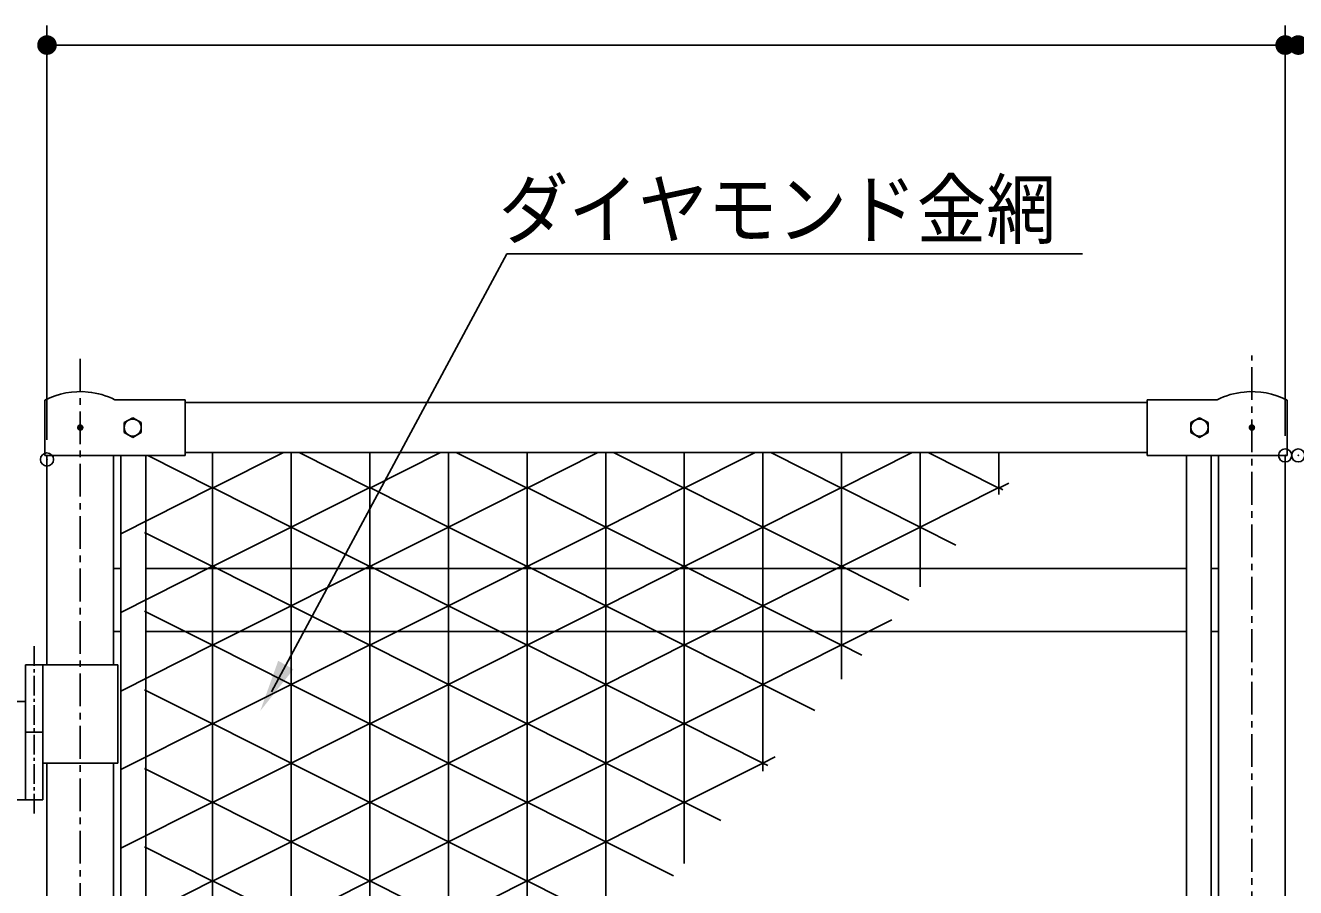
# Model space of a CAD drawing. Units: millimetres, scale not verified. Extents: x -4425 to 4425, y -3150 to 3150.
# Drawn here: x 739 to 1708, y 920 to 1578 of the extents above; entities that cross this region are included whole.
import ezdxf
from ezdxf.enums import TextEntityAlignment as Align

# ---------------------------------------------------------------- set-up
doc = ezdxf.new("R2010")
doc.units = ezdxf.units.MM
doc.header["$LTSCALE"] = 20
doc.header["$PDMODE"] = 32
doc.header["$PDSIZE"] = 10
doc.linetypes.add('USER1', pattern=[2, 1.25, -0.25, 0.25, -0.25])
doc.linetypes.add('USER3', pattern=[1.125, 0.75, -0.125, 0.125, -0.125])
for name, color, linetype, lineweight in [('0-0_BUHIN', 7, 'Continuous', 25), ('0-2_KOUZOU', 7, 'Continuous', 25), ('0-3_SUNPOU', 1, 'Continuous', 25), ('0-C_AMI-HATCH', 6, 'Continuous', 25)]:
    doc.layers.add(name, color=color, linetype=linetype, lineweight=lineweight)
doc.layers.add('0-7_DEFPOINTS', color=7, linetype='Continuous')
doc.styles.add('ＭＳ ゴシック', font='')
doc.styles.get('ＭＳ ゴシック').set_extended_font_data('MS Gothic')

# ---------------------------------------------------------------- blocks, each defined once
blk = doc.blocks.new('M1')
at = {"layer": '0-3_SUNPOU'}
blk.add_line((-5, 0), (-38.58, 0), dxfattribs=at)
for points in [[(0, 0), (-5, 0), (-4.96, 0.63)], [(0, 0), (-4.96, -0.63), (-5, 0)], [(0, 0), (-4.96, 0.63), (-4.84, 1.24)], [(0, 0), (-4.84, -1.24), (-4.96, -0.63)], [(0, 0), (-4.84, 1.24), (-4.65, 1.84)], [(0, 0), (-4.65, -1.84), (-4.84, -1.24)], [(0, 0), (-4.65, 1.84), (-4.38, 2.41)], [(0, 0), (-4.38, -2.41), (-4.65, -1.84)], [(0, 0), (-4.38, 2.41), (-4.05, 2.94)], [(0, 0), (-4.05, -2.94), (-4.38, -2.41)], [(0, 0), (-4.05, 2.94), (-3.64, 3.42)], [(0, 0), (-3.64, -3.42), (-4.05, -2.94)], [(0, 0), (-3.64, 3.42), (-3.19, 3.85)], [(0, 0), (-3.19, -3.85), (-3.64, -3.42)], [(0, 0), (-3.19, 3.85), (-2.68, 4.22)], [(0, 0), (-2.68, -4.22), (-3.19, -3.85)], [(0, 0), (-2.68, 4.22), (-2.13, 4.52)], [(0, 0), (-2.13, -4.52), (-2.68, -4.22)], [(0, 0), (-2.13, 4.52), (-1.55, 4.76)], [(0, 0), (-1.55, -4.76), (-2.13, -4.52)], [(0, 0), (-1.55, 4.76), (-0.94, 4.91)], [(0, 0), (-0.94, -4.91), (-1.55, -4.76)], [(0, 0), (-0.94, 4.91), (-0.31, 4.99)], [(0, 0), (-0.31, -4.99), (-0.94, -4.91)], [(0, 0), (-0.31, 4.99), (0.31, 4.99)], [(0, 0), (0.31, -4.99), (-0.31, -4.99)], [(0, 0), (0.31, 4.99), (0.94, 4.91)], [(0, 0), (0.94, 4.91), (1.55, 4.76)], [(0, 0), (1.55, 4.76), (2.13, 4.52)], [(0, 0), (2.13, 4.52), (2.68, 4.22)], [(0, 0), (2.68, 4.22), (3.19, 3.85)], [(0, 0), (3.19, 3.85), (3.64, 3.42)], [(0, 0), (3.64, 3.42), (4.05, 2.94)], [(0, 0), (4.05, 2.94), (4.38, 2.41)], [(0, 0), (4.38, 2.41), (4.65, 1.84)], [(0, 0), (4.65, 1.84), (4.84, 1.24)], [(0, 0), (4.84, 1.24), (4.96, 0.63)], [(0, 0), (4.96, 0.63), (5, 0)], [(0, 0), (0.94, -4.91), (0.31, -4.99)], [(0, 0), (1.55, -4.76), (0.94, -4.91)], [(0, 0), (2.13, -4.52), (1.55, -4.76)], [(0, 0), (2.68, -4.22), (2.13, -4.52)], [(0, 0), (3.19, -3.85), (2.68, -4.22)], [(0, 0), (3.64, -3.42), (3.19, -3.85)], [(0, 0), (4.05, -2.94), (3.64, -3.42)], [(0, 0), (4.38, -2.41), (4.05, -2.94)], [(0, 0), (4.65, -1.84), (4.38, -2.41)], [(0, 0), (4.84, -1.24), (4.65, -1.84)], [(0, 0), (4.96, -0.63), (4.84, -1.24)], [(0, 0), (5, 0), (4.96, -0.63)]]:
    blk.add_solid(points, dxfattribs=at)

msp = doc.modelspace()

# ---------------------------------------------------------------- linework, layer by layer
at = {"layer": '0-0_BUHIN', "color": 1, "linetype": 'USER1'}
for p, q in [((780.83, -181.83), (780.83, 1325.68)), ((1675.03, -348.09), (1675.03, 1325.68))]:
    msp.add_line(p, q, dxfattribs=at)
at = {"layer": '0-0_BUHIN'}
for p, q in [((753.83, 1291.8), (753.83, 1249.55)), ((860.83, 1292.05), (807.33, 1292.05)), ((860.83, 1292.05), (860.83, 1249.55)), ((1595.03, 1292.05), (1648.53, 1292.05)), ((1595.03, 1292.05), (1595.03, 1249.55)), ((1702.03, 1291.8), (1702.03, 1249.55)), ((860.83, 1249.55), (753.83, 1249.55)), ((1595.03, 1249.55), (1702.03, 1249.55)), ((809.38, 1089.8), (738.98, 1089.8)), ((738.98, 986.8), (738.98, 1089.8)), ((752.28, 1089.8), (752.28, 986.8)), ((809.38, 1089.8), (809.38, 1014.8)), ((738.98, 1061.8), (672.38, 1061.8)), ((752.28, 1038.3), (738.98, 1038.3)), ((809.38, 1014.8), (752.28, 1014.8)), ((672.38, 986.8), (752.28, 986.8))]:
    msp.add_line(p, q, dxfattribs=at)
at = {"layer": '0-0_BUHIN', "color": 1, "linetype": 'USER3'}
msp.add_line((745.63, 1103.94), (745.63, 975.23), dxfattribs=at)
at = {"layer": '0-0_BUHIN'}
for centre, start, end in [((780.83, 1238.22), 84.26077, 116.74368), ((780.83, 1238.22), 63.78973, 84.26077), ((1675.03, 1238.22), 95.73923, 116.21027), ((1675.03, 1238.22), 63.25632, 95.73923)]:
    msp.add_arc(centre, 60, start, end, dxfattribs=at)
for points in [[(778.33, 1270.8), (778.64, 1272), (780.83, 1270.8)], [(778.33, 1270.8), (778.5, 1271.72), (778.64, 1272)], [(778.33, 1270.8), (778.41, 1271.42), (778.5, 1271.72)], [(778.33, 1270.8), (778.35, 1271.11), (778.41, 1271.42)], [(782.85, 1269.33), (778.33, 1270.8), (780.83, 1270.8)], [(782.65, 1269.09), (778.33, 1270.8), (782.85, 1269.33)], [(782.42, 1268.87), (778.33, 1270.8), (782.65, 1269.09)], [(782.17, 1268.69), (778.33, 1270.8), (782.42, 1268.87)], [(781.89, 1268.54), (778.33, 1270.8), (782.17, 1268.69)], [(781.89, 1268.54), (778.35, 1270.48), (778.33, 1270.8)], [(781.6, 1268.42), (778.35, 1270.48), (781.89, 1268.54)], [(781.6, 1268.42), (778.41, 1270.18), (778.35, 1270.48)], [(781.3, 1268.34), (778.41, 1270.18), (781.6, 1268.42)], [(781.3, 1268.34), (778.5, 1269.88), (778.41, 1270.18)], [(780.83, 1270.8), (778.64, 1272), (778.8, 1272.27)], [(780.83, 1270.8), (778.8, 1272.27), (779, 1272.51)], [(780.83, 1270.8), (779, 1272.51), (779.23, 1272.72)], [(780.83, 1270.8), (779.23, 1272.72), (779.49, 1272.91)], [(783.33, 1270.8), (779.49, 1272.91), (779.76, 1273.06)], [(780.83, 1270.8), (779.49, 1272.91), (783.33, 1270.8)], [(783.31, 1271.11), (779.76, 1273.06), (780.05, 1273.18)], [(783.33, 1270.8), (779.76, 1273.06), (783.31, 1271.11)], [(783.25, 1271.42), (780.05, 1273.18), (780.36, 1273.25)], [(783.31, 1271.11), (780.05, 1273.18), (783.25, 1271.42)], [(783.15, 1271.72), (780.36, 1273.25), (780.67, 1273.29)], [(783.25, 1271.42), (780.36, 1273.25), (783.15, 1271.72)], [(783.02, 1272), (780.67, 1273.29), (780.98, 1273.29)], [(783.15, 1271.72), (780.67, 1273.29), (783.02, 1272)], [(783.31, 1270.48), (780.83, 1270.8), (783.33, 1270.8)], [(783.25, 1270.18), (780.83, 1270.8), (783.31, 1270.48)], [(783.15, 1269.88), (780.83, 1270.8), (783.25, 1270.18)], [(783.02, 1269.59), (780.83, 1270.8), (783.15, 1269.88)], [(782.85, 1269.33), (780.83, 1270.8), (783.02, 1269.59)], [(782.85, 1272.27), (780.98, 1273.29), (781.3, 1273.25)], [(783.02, 1272), (780.98, 1273.29), (782.85, 1272.27)], [(782.65, 1272.51), (781.3, 1273.25), (781.6, 1273.18)], [(782.85, 1272.27), (781.3, 1273.25), (782.65, 1272.51)], [(782.42, 1272.72), (781.6, 1273.18), (781.89, 1273.06)], [(782.65, 1272.51), (781.6, 1273.18), (782.42, 1272.72)], [(782.42, 1272.72), (781.89, 1273.06), (782.17, 1272.91)], [(1672.53, 1270.8), (1673.43, 1272.72), (1675.03, 1270.8)], [(1672.53, 1270.8), (1673.2, 1272.51), (1673.43, 1272.72)], [(1672.53, 1270.8), (1673, 1272.27), (1673.2, 1272.51)], [(1672.53, 1270.8), (1672.84, 1272), (1673, 1272.27)], [(1672.53, 1270.8), (1672.7, 1271.72), (1672.84, 1272)], [(1672.53, 1270.8), (1672.61, 1271.42), (1672.7, 1271.72)], [(1672.53, 1270.8), (1672.55, 1271.11), (1672.61, 1271.42)], [(1676.37, 1268.69), (1672.53, 1270.8), (1675.03, 1270.8)], [(1676.09, 1268.54), (1672.53, 1270.8), (1676.37, 1268.69)], [(1675.8, 1268.42), (1672.53, 1270.8), (1676.09, 1268.54)], [(1675.5, 1268.34), (1672.53, 1270.8), (1675.8, 1268.42)], [(1675.18, 1268.3), (1672.53, 1270.8), (1675.5, 1268.34)], [(1674.87, 1268.3), (1672.53, 1270.8), (1675.18, 1268.3)], [(1674.56, 1268.34), (1672.53, 1270.8), (1674.87, 1268.3)], [(1674.25, 1268.42), (1672.53, 1270.8), (1674.56, 1268.34)], [(1674.25, 1268.42), (1672.55, 1270.48), (1672.53, 1270.8)], [(1673.96, 1268.54), (1672.55, 1270.48), (1674.25, 1268.42)], [(1673.96, 1268.54), (1672.61, 1270.18), (1672.55, 1270.48)], [(1673.69, 1268.69), (1672.61, 1270.18), (1673.96, 1268.54)], [(1673.69, 1268.69), (1672.7, 1269.88), (1672.61, 1270.18)], [(1675.03, 1270.8), (1673.43, 1272.72), (1673.69, 1272.91)], [(1675.03, 1270.8), (1673.69, 1272.91), (1673.96, 1273.06)], [(1675.03, 1270.8), (1673.96, 1273.06), (1674.25, 1273.18)], [(1675.03, 1270.8), (1674.25, 1273.18), (1674.56, 1273.25)], [(1675.03, 1270.8), (1674.56, 1273.25), (1674.87, 1273.29)], [(1675.03, 1270.8), (1674.87, 1273.29), (1675.18, 1273.29)], [(1675.03, 1270.8), (1675.18, 1273.29), (1675.5, 1273.25)], [(1675.03, 1270.8), (1675.5, 1273.25), (1677.53, 1270.8)], [(1677.51, 1270.48), (1675.03, 1270.8), (1677.53, 1270.8)], [(1677.45, 1270.18), (1675.03, 1270.8), (1677.51, 1270.48)], [(1677.35, 1269.88), (1675.03, 1270.8), (1677.45, 1270.18)], [(1677.22, 1269.59), (1675.03, 1270.8), (1677.35, 1269.88)], [(1677.05, 1269.33), (1675.03, 1270.8), (1677.22, 1269.59)], [(1676.85, 1269.09), (1675.03, 1270.8), (1677.05, 1269.33)], [(1676.62, 1268.87), (1675.03, 1270.8), (1676.85, 1269.09)], [(1676.37, 1268.69), (1675.03, 1270.8), (1676.62, 1268.87)], [(1677.53, 1270.8), (1675.5, 1273.25), (1675.8, 1273.18)], [(1677.51, 1271.11), (1675.8, 1273.18), (1676.09, 1273.06)], [(1677.53, 1270.8), (1675.8, 1273.18), (1677.51, 1271.11)], [(1677.45, 1271.42), (1676.09, 1273.06), (1676.37, 1272.91)], [(1677.51, 1271.11), (1676.09, 1273.06), (1677.45, 1271.42)], [(1677.35, 1271.72), (1676.37, 1272.91), (1676.62, 1272.72)], [(1677.45, 1271.42), (1676.37, 1272.91), (1677.35, 1271.72)], [(1677.22, 1272), (1676.62, 1272.72), (1676.85, 1272.51)], [(1677.35, 1271.72), (1676.62, 1272.72), (1677.22, 1272)], [(1677.22, 1272), (1676.85, 1272.51), (1677.05, 1272.27)], [(780.98, 1268.3), (778.5, 1269.88), (781.3, 1268.34)], [(780.98, 1268.3), (778.64, 1269.59), (778.5, 1269.88)], [(780.67, 1268.3), (778.64, 1269.59), (780.98, 1268.3)], [(780.67, 1268.3), (778.8, 1269.33), (778.64, 1269.59)], [(780.36, 1268.34), (778.8, 1269.33), (780.67, 1268.3)], [(780.36, 1268.34), (779, 1269.09), (778.8, 1269.33)], [(780.05, 1268.42), (779, 1269.09), (780.36, 1268.34)], [(780.05, 1268.42), (779.23, 1268.87), (779, 1269.09)], [(779.76, 1268.54), (779.23, 1268.87), (780.05, 1268.42)], [(779.76, 1268.54), (779.49, 1268.69), (779.23, 1268.87)], [(1673.43, 1268.87), (1672.7, 1269.88), (1673.69, 1268.69)], [(1673.43, 1268.87), (1672.84, 1269.59), (1672.7, 1269.88)], [(1673.2, 1269.09), (1672.84, 1269.59), (1673.43, 1268.87)], [(1673.2, 1269.09), (1673, 1269.33), (1672.84, 1269.59)]]:
    msp.add_solid(points, dxfattribs=at)
at = {"layer": '0-2_KOUZOU'}
for p, q in [((860.83, 1289.8), (1595.03, 1289.8)), ((814.33, 1274.55), (820.83, 1278.3)), ((814.33, 1267.05), (814.33, 1274.55)), ((820.83, 1278.3), (827.33, 1274.55)), ((827.33, 1274.55), (827.33, 1267.05)), ((820.83, 1263.29), (814.33, 1267.05)), ((827.33, 1267.05), (820.83, 1263.29)), ((860.83, 1251.8), (1595.03, 1251.8)), ((755.43, 1089.8), (755.43, 1249.55)), ((806.23, 1089.8), (806.23, 1249.55)), ((811.83, 592.3), (811.83, 1249.55)), ((830.83, 592.3), (830.83, 1249.55)), ((1625.03, 592.3), (1625.03, 1249.55)), ((1644.03, 592.3), (1644.03, 1249.55)), ((1649.63, 592.3), (1649.63, 1249.55)), ((1700.43, 592.3), (1700.43, 1249.55)), ((806.23, 1163.25), (811.83, 1163.25)), ((1625.03, 1163.25), (830.83, 1163.25)), ((1649.63, 1163.25), (1644.03, 1163.25)), ((806.23, 1115.25), (811.83, 1115.25)), ((1625.03, 1115.25), (830.83, 1115.25)), ((1649.63, 1115.25), (1644.03, 1115.25)), ((755.43, 592.3), (755.43, 1014.8)), ((806.23, 592.3), (806.23, 1014.8))]:
    msp.add_line(p, q, dxfattribs=at)
msp.add_lwpolyline([(1635.03, 1278.3), (1628.53, 1274.55), (1628.53, 1267.05), (1635.03, 1263.29), (1641.53, 1267.05), (1641.53, 1274.55)], close=True, dxfattribs=at)
for centre in [(820.83, 1270.8), (1635.03, 1270.8)]:
    msp.add_circle(centre, 6.5, dxfattribs=at)
at = {"layer": '0-3_SUNPOU'}
for p, q in [((755.43, 1261.42), (755.43, 1577.61)), ((1700.43, 1264.55), (1700.43, 1577.61)), ((1670.43, 1562.61), (785.43, 1562.61)), ((926.89, 1069.21), (1106.49, 1403.44)), ((1106.49, 1403.44), (1545.63, 1403.44))]:
    msp.add_line(p, q, dxfattribs=at)
msp.add_solid([(943.53, 1086.37), (918.25, 1054.66), (931.88, 1092.86)], dxfattribs=at)
at = {"layer": '0-7_DEFPOINTS'}
for p in [(755.43, 1562.61), (755.43, 1246.42), (1700.43, 1249.55), (1710.43, 1249.55)]:
    msp.add_point(p, dxfattribs=at)
at = {"layer": '0-C_AMI-HATCH'}
for p, q in [((881.84, 1224.67), (935.85, 1251.8)), ((881.85, 1251.8), (881.85, 684.96)), ((941.85, 1251.8), (941.85, 684.96)), ((947.83, 1251.8), (1001.84, 1224.67)), ((1001.84, 1224.67), (1055.85, 1251.8)), ((1001.85, 1251.8), (1001.85, 684.96)), ((1061.85, 1251.8), (1061.85, 727.32)), ((1067.83, 1251.8), (1121.84, 1224.67)), ((1121.84, 1224.67), (1175.85, 1251.8)), ((1121.85, 1251.8), (1121.85, 797.65)), ((1181.85, 1251.8), (1181.85, 867.97)), ((1187.83, 1251.8), (1241.84, 1224.67)), ((1241.84, 1224.67), (1295.85, 1251.8)), ((1241.85, 1251.8), (1241.85, 938.3)), ((1301.85, 1251.8), (1301.85, 1008.62)), ((1307.83, 1251.8), (1361.84, 1224.67)), ((1361.84, 1224.67), (1415.85, 1251.8)), ((1361.85, 1251.8), (1361.85, 1078.95)), ((1421.85, 1251.8), (1421.85, 1149.27)), ((1427.83, 1251.8), (1481.84, 1224.67)), ((1481.85, 1251.8), (1481.85, 1219.6)), ((832.31, 1249.55), (881.84, 1224.67)), ((811.83, 1189.8), (881.84, 1224.96)), ((881.84, 1224.96), (941.85, 1194.82)), ((941.82, 1194.82), (1001.84, 1224.96)), ((1001.84, 1224.96), (1061.85, 1194.82)), ((1061.82, 1194.82), (1121.84, 1224.96)), ((1121.84, 1224.96), (1181.85, 1194.82)), ((1181.82, 1194.82), (1241.84, 1224.96)), ((1241.84, 1224.96), (1301.85, 1194.82)), ((1301.82, 1194.82), (1361.84, 1224.96)), ((1361.84, 1224.96), (1421.85, 1194.82)), ((1421.82, 1194.82), (1481.84, 1224.96)), ((1481.84, 1224.67), (1489.44, 1228.49)), ((1481.84, 1224.96), (1485.05, 1223.35)), ((881.84, 1164.67), (941.85, 1194.82)), ((941.82, 1194.82), (1001.84, 1164.67)), ((1001.84, 1164.67), (1061.85, 1194.82)), ((1061.82, 1194.82), (1121.84, 1164.67)), ((1121.84, 1164.67), (1181.85, 1194.82)), ((1181.82, 1194.82), (1241.84, 1164.67)), ((1241.84, 1164.67), (1301.85, 1194.82)), ((1301.82, 1194.82), (1361.84, 1164.67)), ((1361.84, 1164.67), (1421.85, 1194.82)), ((1421.82, 1194.82), (1449.05, 1181.14)), ((829.82, 1190.8), (881.84, 1164.67)), ((1061.82, 1134.82), (1121.84, 1164.96)), ((1121.84, 1164.96), (1181.85, 1134.82)), ((1181.82, 1134.82), (1241.84, 1164.96)), ((1241.84, 1164.96), (1301.85, 1134.82)), ((1301.82, 1134.82), (1361.84, 1164.96)), ((1361.84, 1164.96), (1413.22, 1139.15)), ((881.84, 1104.67), (941.85, 1134.82)), ((941.82, 1134.82), (1001.84, 1104.67)), ((1001.84, 1104.67), (1061.85, 1134.82)), ((1061.82, 1134.82), (1121.84, 1104.67)), ((1121.84, 1104.67), (1181.85, 1134.82)), ((1181.82, 1134.82), (1241.84, 1104.67)), ((1241.84, 1104.67), (1301.85, 1134.82)), ((1301.82, 1134.82), (1361.84, 1104.67)), ((829.82, 1130.8), (881.84, 1104.67)), ((1361.84, 1104.67), (1400.27, 1123.98)), ((811.83, 1069.8), (881.84, 1104.96)), ((881.84, 1104.96), (941.85, 1074.82)), ((941.82, 1074.82), (1001.84, 1104.96)), ((1001.84, 1104.96), (1061.85, 1074.82)), ((1061.82, 1074.82), (1121.84, 1104.96)), ((1121.84, 1104.96), (1181.85, 1074.82)), ((1181.82, 1074.82), (1241.84, 1104.96)), ((1241.84, 1104.96), (1301.85, 1074.82)), ((1301.82, 1074.82), (1361.84, 1104.96)), ((1361.84, 1104.96), (1377.39, 1097.15)), ((829.82, 1070.8), (881.84, 1044.67)), ((881.84, 1044.67), (941.85, 1074.82)), ((941.82, 1074.82), (1001.84, 1044.67)), ((1001.84, 1044.67), (1061.85, 1074.82)), ((1061.82, 1074.82), (1121.84, 1044.67)), ((1121.84, 1044.67), (1181.85, 1074.82)), ((1181.82, 1074.82), (1241.84, 1044.67)), ((1241.84, 1044.67), (1301.85, 1074.82)), ((1301.82, 1074.82), (1341.38, 1054.95)), ((811.83, 1009.8), (881.84, 1044.96)), ((881.84, 1044.96), (941.85, 1014.82)), ((941.82, 1014.82), (1001.84, 1044.96)), ((1001.84, 1044.96), (1061.85, 1014.82)), ((1181.82, 1014.82), (1241.84, 1044.96)), ((1241.84, 1044.96), (1301.85, 1014.82)), ((1301.82, 1014.82), (1311.13, 1019.5)), ((829.82, 1010.8), (881.84, 984.67)), ((881.84, 984.67), (941.85, 1014.82)), ((941.82, 1014.82), (1001.84, 984.67)), ((1001.84, 984.67), (1061.85, 1014.82)), ((1061.82, 1014.82), (1121.84, 984.67)), ((1121.84, 984.67), (1181.85, 1014.82)), ((1181.82, 1014.82), (1241.84, 984.67)), ((1241.84, 984.67), (1301.85, 1014.82)), ((1301.82, 1014.82), (1305.54, 1012.95)), ((811.83, 949.8), (881.84, 984.96)), ((881.84, 984.96), (941.85, 954.82)), ((941.82, 954.82), (1001.84, 984.96)), ((1001.84, 984.96), (1061.85, 954.82)), ((1061.82, 954.82), (1121.84, 984.96)), ((1121.84, 984.96), (1181.85, 954.82)), ((1181.82, 954.82), (1241.84, 984.96)), ((1241.84, 984.96), (1269.72, 970.96)), ((829.82, 950.8), (881.84, 924.67)), ((881.84, 924.67), (941.85, 954.82)), ((941.82, 954.82), (1001.84, 924.67)), ((1001.84, 924.67), (1061.85, 954.82)), ((1061.82, 954.82), (1121.84, 924.67)), ((1121.84, 924.67), (1181.85, 954.82)), ((1181.82, 954.82), (1233.71, 928.75)), ((811.83, 889.8), (881.84, 924.96)), ((881.84, 924.96), (941.85, 894.82)), ((1061.82, 894.82), (1121.84, 924.96)), ((1121.84, 924.96), (1181.85, 894.82))]:
    msp.add_line(p, q, dxfattribs=at)
for points in [[(811.83, 1129.8), (881.84, 1164.96), (941.85, 1134.82)], [(941.82, 1134.82), (1001.84, 1164.96), (1061.85, 1134.82)], [(1061.82, 1014.82), (1121.84, 1044.96), (1181.85, 1014.82)], [(941.82, 894.82), (1001.84, 924.96), (1061.85, 894.82)]]:
    msp.add_lwpolyline(points, dxfattribs=at)

# ---------------------------------------------------------------- block references
at = {"layer": '0-3_SUNPOU', "xscale": 1.5, "yscale": 1.5, "rotation": 180}
for p in [(755.43, 1562.61), (1710.43, 1562.61)]:
    msp.add_blockref('M1', p, dxfattribs=at)
at = {"layer": '0-3_SUNPOU', "xscale": 1.5, "yscale": 1.5}
msp.add_blockref('M1', (1700.43, 1562.61), dxfattribs=at)

# ---------------------------------------------------------------- texts
at = {"layer": '0-3_SUNPOU', "color": 3, "style": 'ＭＳ ゴシック', "width": 0.9}
msp.add_text('ダイヤモンド金網', height=43.3, dxfattribs=at).set_placement((1100.3, 1402.66), align=Align.BOTTOM_LEFT)

doc.saveas('drawing.dxf')
